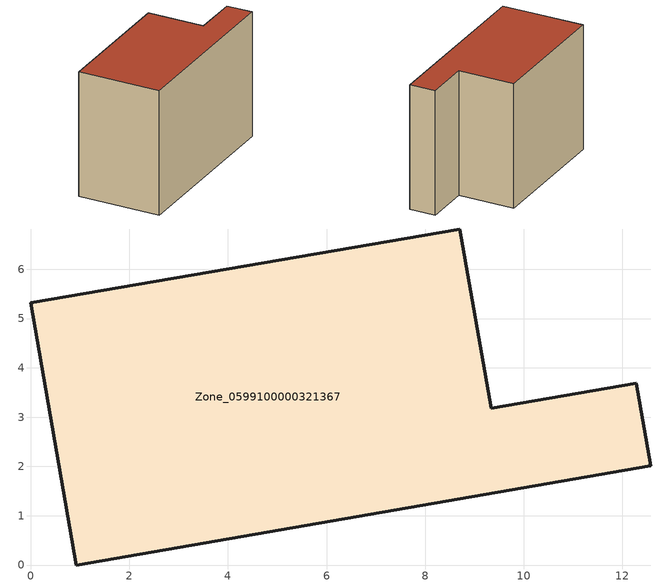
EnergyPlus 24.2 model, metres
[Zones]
Zone_0599100000321367
 floor ground (C_G): 0.92,0 0,5.32 8.71,6.82 9.34,3.18 12.29,3.69 12.58,2.02 z0
 wall outside (C_F): 0.92,0 12.58,2.02 12.29,3.69 9.34,3.18 8.71,6.82 0,5.32 0.92,0 z0:8.26
 roof outside (C_R): 0,5.32 0.92,0 12.58,2.02 12.29,3.69 9.34,3.18 8.71,6.82 z8.26
[BUILDING]
Pand.0599100000321367: North Axis=0; Terrain=City; Loads Convergence Tolerance Value=0.04; Temperature Convergence Tolerance Value=0.4; Solar Distribution=FullExterior; Maximum Number of Warmup Days=25; Minimum Number of Warmup Days=1
[Site:Location]
Rotterdam.The.Hague.AP_ZH_NLD Design_Conditions: Latitude=51.96; Longitude=4.45; Time Zone=1; Elevation=-4.5
[SITE:GROUNDTEMPERATURE:BUILDINGSURFACE]
18, 18, 18, 18, 18, 18, 18, 18, 18, 18, 18, 18
[MATERIAL] Thermal Absorptance=0.9; Solar Absorptance=0.7; Visible Absorptance=0.7
Name | Roughness | Thickness | Conductivity | Density | Specific Heat
G.TI.1975-1991 | MediumSmooth | 0.15 | 0.288461 | 540 | 1210
F.TI.1975-1991 | Rough | 0.3 | 0.230769 | 1920 | 840
R.TI.1975-1991 | MediumRough | 0.2 | 0.153846 | 1500 | 1000
[CONSTRUCTION]
C_G: G.TI.1975-1991
C_F: F.TI.1975-1991
C_R: R.TI.1975-1991
[ZONE]
Zone_0599100000321367: Type=1; Multiplier=1; Ceiling Height=Autocalculate; Volume=Autocalculate; Floor Area=autocalculate; Part of Total Floor Area=Yes
[ZONEINFILTRATION:DESIGNFLOWRATE]
Infil_Zone_0599100000321367: Zone or ZoneList or Space or SpaceList=Zone_0599100000321367; Schedule=AlwaysOn; Design Flow Rate Calculation Method=Flow/Area; Flow Rate per Floor Area=0.003; Constant Term Coefficient=1; Temperature Term Coefficient=0; Velocity Term Coefficient=0; Velocity Squared Term Coefficient=0
[HVACTEMPLATE:ZONE:IDEALLOADSAIRSYSTEM]
Zone_0599100000321367: Maximum Heating Supply Air Temperature=50; Minimum Cooling Supply Air Temperature=13; Maximum Heating Supply Air Humidity Ratio=0.0156; Minimum Cooling Supply Air Humidity Ratio=0.0077; Heating Limit=NoLimit; Cooling Limit=NoLimit; Dehumidification Control Type=ConstantSensibleHeatRatio; Cooling Sensible Heat Ratio=0.7; Dehumidification Setpoint=60; Humidification Control Type=None; Humidification Setpoint=30; Outdoor Air Method=None; Outdoor Air Flow Rate per Person=0.00944; Outdoor Air Flow Rate per Zone Floor Area=0; Outdoor Air Flow Rate per Zone=0; Demand Controlled Ventilation Type=None; Outdoor Air Economizer Type=NoEconomizer; Heat Recovery Type=None; Sensible Heat Recovery Effectiveness=0.7; Latent Heat Recovery Effectiveness=0.65
[ZONECONTROL:THERMOSTAT]
ThermostatControl_Zone_0599100000321367: Zone or ZoneList=Zone_0599100000321367; Control Type Schedule=DualSetpointControlType; Control 1=Thermostat_Zone_0599100000321367; Temperature Difference Between Cutout And Setpoint=0
[THERMOSTATSETPOINT:DUALSETPOINT]
Thermostat_Zone_0599100000321367: Heating Setpoint Temperature Schedule=HeatingSetpoint_Zone_0599100000321367; Cooling Setpoint Temperature Schedule=CoolingSetpoint_Zone_0599100000321367
[SCHEDULE:COMPACT]
HeatingSetpoint_Zone_0599100000321367: Through: 12/31, For: AllDays, Until: 24:00, 21
CoolingSetpoint_Zone_0599100000321367: Through: 12/31, For: AllDays, Until: 24:00, 24
DualSetpointControlType: Through: 12/31, For: AllDays, Until: 24:00, 4
AlwaysOn: Through: 12/31, For: AllDays, Until: 24:00, 1
